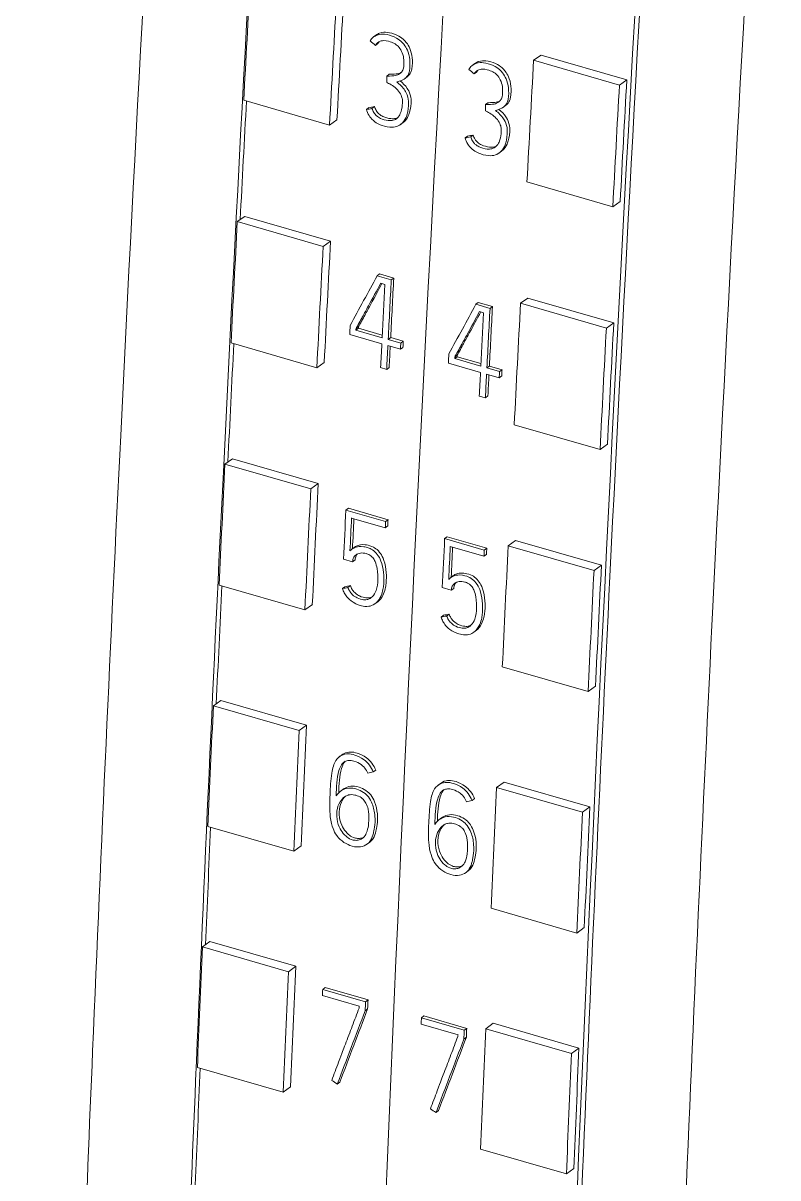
# Model space of a CAD drawing. Header units: inches. Extents: x 9220 to 92460, y -39241 to 4813.
# Drawn here: x 74669.62 to 74680.91, y -33769.09 to -33751.82 of the extents above; entities that cross this region are included whole.
import ezdxf

# ---------------------------------------------------------------- set-up
doc = ezdxf.new("R2010")
doc.units = ezdxf.units.IN
doc.header["$MEASUREMENT"] = 0

# ---------------------------------------------------------------- blocks, each defined once
blk = doc.blocks.new('A$C027ebf9d')
at = {"color": 0, "linetype": 'Continuous', "lineweight": 0}
for p, q in [((19.07972, -15.53758), (19.08168, -15.53609)), ((19.08122, -15.54428), (19.08318, -15.54279)), ((19.20691, -15.55608), (19.21279, -15.55202)), ((19.28098, -15.5717), (19.21279, -15.55202)), ((19.15816, -15.56021), (19.16012, -15.55872)), ((19.2751, -15.57577), (19.20691, -15.55608)), ((19.09017, -15.56866), (19.09213, -15.56717)), ((19.10451, -15.57068), (19.10647, -15.5692)), ((19.15965, -15.56691), (19.16161, -15.56542)), ((19.2751, -15.57577), (19.28098, -15.5717)), ((18.97662, -15.58784), (19.04481, -15.60753)), ((19.1686, -15.59128), (19.17056, -15.5898)), ((19.18294, -15.59331), (19.1849, -15.59183)), ((19.07403, -15.59521), (19.07599, -15.59372)), ((19.07849, -15.59439), (19.08046, -15.5929)), ((19.05068, -15.60343), (19.04481, -15.60753)), ((19.1014, -15.60697), (19.10336, -15.60548)), ((19.15246, -15.61784), (19.15443, -15.61635)), ((19.15693, -15.61702), (19.15889, -15.61553)), ((19.17983, -15.6296), (19.18179, -15.62811)), ((19.26984, -15.67249), (19.20165, -15.6528)), ((19.27571, -15.66839), (19.26984, -15.67249)), ((18.9715, -15.68429), (18.97738, -15.68016)), ((18.9715, -15.68429), (19.03969, -15.70397)), ((18.97738, -15.68016), (19.04557, -15.69985)), ((19.03969, -15.70397), (19.04557, -15.69985)), ((19.08258, -15.72737), (19.08454, -15.72588)), ((19.08258, -15.72737), (19.09383, -15.73062)), ((19.0958, -15.72913), (19.08454, -15.72588)), ((19.09383, -15.73062), (19.0958, -15.72913)), ((19.08875, -15.73416), (19.08544, -15.73321)), ((19.16101, -15.75), (19.16297, -15.74851)), ((19.17423, -15.75176), (19.16297, -15.74851)), ((19.19653, -15.74925), (19.20241, -15.74512)), ((19.2706, -15.76481), (19.20241, -15.74512)), ((19.16101, -15.75), (19.17227, -15.75325)), ((19.16719, -15.75679), (19.16388, -15.75584)), ((19.17227, -15.75325), (19.17423, -15.75176)), ((19.26472, -15.76893), (19.19653, -15.74925)), ((19.26472, -15.76893), (19.2706, -15.76481)), ((19.08631, -15.7815), (19.06077, -15.77413)), ((19.06575, -15.77057), (19.06772, -15.76908)), ((19.06575, -15.77057), (19.08656, -15.77657)), ((19.06582, -15.76928), (19.06778, -15.76779)), ((19.08666, -15.77455), (19.06772, -15.76908)), ((18.96653, -15.78074), (19.03472, -15.80043)), ((19.10116, -15.78579), (19.09113, -15.78289)), ((19.09138, -15.77796), (19.09335, -15.77648)), ((19.09138, -15.77796), (19.10141, -15.78086)), ((19.10337, -15.77937), (19.09335, -15.77648)), ((19.10116, -15.78579), (19.10312, -15.7843)), ((19.10141, -15.78086), (19.10337, -15.77937)), ((19.14419, -15.79319), (19.14615, -15.79171)), ((19.14419, -15.79319), (19.16499, -15.7992)), ((19.14425, -15.79191), (19.14622, -15.79042)), ((19.1651, -15.79718), (19.14615, -15.79171)), ((19.0406, -15.79628), (19.03472, -15.80043)), ((19.09017, -15.80172), (19.08534, -15.80033)), ((19.09017, -15.80172), (19.09213, -15.80024)), ((19.16474, -15.80413), (19.13921, -15.79676)), ((19.16982, -15.80059), (19.17178, -15.7991)), ((19.16982, -15.80059), (19.17984, -15.80349)), ((19.18181, -15.802), (19.17178, -15.7991)), ((19.17984, -15.80349), (19.18181, -15.802)), ((19.17959, -15.80842), (19.16956, -15.80552)), ((19.17959, -15.80842), (19.18155, -15.80693)), ((19.1686, -15.82435), (19.16378, -15.82296)), ((19.1686, -15.82435), (19.17056, -15.82286)), ((19.25975, -15.86539), (19.19156, -15.84571)), ((19.26563, -15.86124), (19.25975, -15.86539)), ((18.9617, -15.87695), (18.96759, -15.87276)), ((18.9617, -15.87695), (19.0299, -15.89663)), ((18.96759, -15.87276), (19.03578, -15.89245)), ((19.0299, -15.89663), (19.03578, -15.89245)), ((19.05779, -15.91358), (19.05976, -15.91209)), ((19.08929, -15.92267), (19.05779, -15.91358)), ((19.05976, -15.91209), (19.09125, -15.92118)), ((19.06228, -15.91987), (19.08905, -15.92759)), ((19.08929, -15.92267), (19.09125, -15.92118)), ((19.08905, -15.92759), (19.09101, -15.9261)), ((19.13623, -15.93621), (19.13819, -15.93472)), ((19.16772, -15.9453), (19.13623, -15.93621)), ((19.13819, -15.93472), (19.16968, -15.94381)), ((19.18674, -15.94191), (19.19262, -15.93772)), ((19.26081, -15.95741), (19.19262, -15.93772)), ((19.06246, -15.9447), (19.06442, -15.94321)), ((19.14071, -15.9425), (19.16748, -15.95022)), ((19.16748, -15.95022), (19.16944, -15.94873)), ((19.16772, -15.9453), (19.16968, -15.94381)), ((19.25493, -15.96159), (19.18674, -15.94191)), ((19.05589, -15.95255), (19.06307, -15.95463)), ((19.06307, -15.95463), (19.06504, -15.95314)), ((19.25493, -15.96159), (19.26081, -15.95741)), ((19.14089, -15.96733), (19.14285, -15.96584)), ((18.95702, -15.97314), (19.02521, -15.99283)), ((19.05495, -15.97592), (19.05691, -15.97443)), ((19.0594, -15.97511), (19.06136, -15.97362)), ((19.13432, -15.97518), (19.14151, -15.97725)), ((19.14151, -15.97725), (19.14347, -15.97577)), ((19.08107, -15.9879), (19.08303, -15.98641)), ((19.0311, -15.98862), (19.02521, -15.99283)), ((19.13783, -15.99774), (19.13979, -15.99625)), ((19.13338, -15.99855), (19.13534, -15.99706)), ((19.1595, -16.01053), (19.16147, -16.00904)), ((19.25024, -16.05779), (19.18205, -16.0381)), ((19.25613, -16.05358), (19.25024, -16.05779)), ((18.95249, -16.0691), (18.95837, -16.06486)), ((18.95249, -16.0691), (19.02068, -16.08879)), ((18.95837, -16.06486), (19.02656, -16.08455)), ((19.02068, -16.08879), (19.02656, -16.08455)), ((19.05257, -16.10962), (19.05453, -16.10813)), ((19.07955, -16.12166), (19.08151, -16.12017)), ((19.131, -16.13225), (19.13296, -16.13076)), ((19.17752, -16.13406), (19.1834, -16.12982)), ((19.24571, -16.15375), (19.17752, -16.13406)), ((19.25159, -16.14951), (19.1834, -16.12982)), ((19.05329, -16.1371), (19.05525, -16.13562)), ((19.15798, -16.14429), (19.15995, -16.1428)), ((19.24571, -16.15375), (19.25159, -16.14951)), ((19.13172, -16.15973), (19.13369, -16.15824)), ((18.9481, -16.16504), (19.01629, -16.18473)), ((19.07483, -16.17891), (19.07679, -16.17742)), ((19.02217, -16.18046), (19.01629, -16.18473)), ((19.15326, -16.20154), (19.15522, -16.20005)), ((19.24132, -16.24969), (19.17313, -16.23)), ((19.2472, -16.24542), (19.24132, -16.24969)), ((18.94385, -16.26076), (18.94974, -16.25646)), ((18.94385, -16.26076), (19.01204, -16.28044)), ((18.94974, -16.25646), (19.01793, -16.27614)), ((19.01204, -16.28044), (19.01793, -16.27614)), ((19.03933, -16.29446), (19.04129, -16.29297)), ((19.03933, -16.29446), (19.07337, -16.30429)), ((19.07534, -16.3028), (19.04129, -16.29297)), ((19.06843, -16.30792), (19.03911, -16.29945)), ((19.07337, -16.30429), (19.07534, -16.3028)), ((19.07306, -16.31144), (19.07503, -16.30995)), ((19.11776, -16.31709), (19.11972, -16.3156)), ((19.11776, -16.31709), (19.15181, -16.32691)), ((19.15377, -16.32543), (19.11972, -16.3156)), ((19.14686, -16.33055), (19.11754, -16.32208)), ((19.15181, -16.32691), (19.15377, -16.32543)), ((19.16888, -16.32572), (19.17477, -16.32142)), ((19.23707, -16.3454), (19.16888, -16.32572)), ((19.24296, -16.3411), (19.17477, -16.32142)), ((19.1515, -16.33407), (19.15346, -16.33258)), ((19.23707, -16.3454), (19.24296, -16.3411)), ((18.93975, -16.35644), (19.00794, -16.37612)), ((19.01383, -16.37179), (19.00794, -16.37612)), ((19.05094, -16.3697), (19.0529, -16.36821)), ((19.12937, -16.39233), (19.13134, -16.39084)), ((19.23297, -16.44108), (19.16478, -16.4214)), ((19.23886, -16.43676), (19.23297, -16.44108))]:
    blk.add_line(p, q, dxfattribs=at)
for centre, major_axis, ratio, start_param, end_param in [((38.72103, -1.9713), (-10.9193, -37.82555), 0.433013, -1.102762, -0.989056), ((38.72103, -1.9713), (-10.9193, -37.82555), 0.433013, -1.102762, -0.989056), ((38.87105, -2.01461), (-10.9193, -37.82555), 0.433013, -1.100465, -0.991379), ((38.64261, -1.94866), (-10.9193, -37.82555), 0.433013, -1.082811, -1.080096), ((41.21349, -2.69106), (-68.21995, 53.56006), 0.275788, 1.461318, 1.461382), ((41.29192, -2.71369), (-68.21995, 53.56006), 0.275788, 1.461318, 1.461382), ((38.75722, -1.98197), (-8.67458, -38.4625), 0.458913, -1.108631, -1.108493), ((38.86764, -2.01362), (-10.9193, -37.82555), 0.433013, -1.082811, -1.080096), ((38.83566, -2.0046), (-8.67458, -38.4625), 0.458913, -1.108631, -1.108493), ((35.99414, -1.1841), (-78.37128, -17.14586), 0.134473, 1.323896, 1.323955), ((36.07257, -1.20673), (-78.37128, -17.14586), 0.134473, 1.323896, 1.323955), ((38.64261, -1.94866), (-10.9193, -37.82555), 0.433013, -1.077386, -1.074672), ((38.69432, -1.96381), (-10.92079, -37.82921), 0.43303, -1.076974, -1.075642), ((38.77275, -1.98644), (-10.92079, -37.82921), 0.43303, -1.076974, -1.075642), ((38.86764, -2.01362), (-10.9193, -37.82555), 0.433013, -1.077386, -1.074672), ((38.66869, -1.95641), (-10.92079, -37.82922), 0.43303, -1.075678, -1.075642), ((38.69432, -1.96381), (-10.92079, -37.82921), 0.43303, -1.075503, -1.074973), ((38.70434, -1.9667), (-10.92079, -37.82922), 0.43303, -1.075642, -1.075503), ((38.74713, -1.97904), (-10.92079, -37.82922), 0.43303, -1.075678, -1.075642), ((38.78278, -1.98933), (-10.92079, -37.82922), 0.43303, -1.075642, -1.075503), ((38.77275, -1.98644), (-10.92079, -37.82921), 0.43303, -1.075503, -1.074973), ((38.64261, -1.94866), (-10.9193, -37.82555), 0.433013, -1.071963, -1.069251), ((38.66793, -1.95619), (-10.92079, -37.82921), 0.43303, -1.071608, -1.070509), ((38.67267, -1.95735), (-10.9197, -37.82543), 0.43303, -1.071409, -1.070735), ((38.69943, -1.96508), (-10.9197, -37.82543), 0.43303, -1.071605, -1.071466), ((38.74637, -1.97882), (-10.92079, -37.82921), 0.43303, -1.071608, -1.070509), ((38.7511, -1.97998), (-10.9197, -37.82543), 0.43303, -1.071409, -1.070735), ((38.77787, -1.98771), (-10.9197, -37.82543), 0.43303, -1.071605, -1.071466), ((38.86764, -2.01362), (-10.9193, -37.82555), 0.433013, -1.071963, -1.069251), ((36.79432, -1.4151), (-78.37128, -17.14586), 0.134473, 1.313182, 1.313241), ((36.87275, -1.43773), (-78.37128, -17.14586), 0.134473, 1.313182, 1.313241), ((38.64261, -1.94866), (-10.9193, -37.82555), 0.433013, -1.066542, -1.063832), ((37.31148, -1.5646), (-69.36524, -20.1272), 0.12911, 1.267511, 1.267578), ((37.38991, -1.58723), (-69.36524, -20.1272), 0.12911, 1.267511, 1.267578), ((38.86764, -2.01362), (-10.9193, -37.82555), 0.433013, -1.066542, -1.063832), ((38.64261, -1.94866), (-10.9193, -37.82555), 0.433013, -1.061124, -1.058415), ((38.70118, -1.96579), (-10.92079, -37.82921), 0.43303, -1.060842, -1.06064), ((38.53089, -1.91663), (20.93633, 34.83012), 0.272919, -4.129705, -4.127896), ((38.77961, -1.98842), (-10.92079, -37.82921), 0.43303, -1.060842, -1.06064), ((38.60932, -1.93926), (20.93633, 34.83012), 0.272919, -4.129705, -4.127896), ((38.86764, -2.01362), (-10.9193, -37.82555), 0.433013, -1.061124, -1.058415)]:
    blk.add_ellipse(centre, major_axis=major_axis, ratio=ratio, start_param=start_param, end_param=end_param, dxfattribs=at)
at = {"color": 0, "linetype": 'Continuous', "lineweight": 0, "extrusion": (0, 0, -1)}
for centre, major_axis, ratio, start_param, end_param in [((38.57442, -1.92898), (10.92257, 37.8369), 0.433013, -2.061497, -2.058781), ((38.64261, -1.94866), (10.92257, 37.8369), 0.433013, -2.061497, -2.058781), ((38.79945, -1.99394), (10.92257, 37.8369), 0.433013, -2.061497, -2.058781), ((38.86764, -2.01362), (10.92257, 37.8369), 0.433013, -2.061497, -2.058781), ((38.57101, -1.92799), (10.9193, 37.82555), 0.433013, -2.064306, -2.061657), ((35.9937, -1.18418), (-78.37912, -17.14757), 0.134473, -1.323957, -1.323899), ((36.07213, -1.2068), (-78.37912, -17.14757), 0.134473, -1.323957, -1.323899), ((38.57442, -1.92898), (10.92257, 37.8369), 0.433013, -2.066921, -2.064207), ((38.64261, -1.94866), (10.92257, 37.8369), 0.433013, -2.066921, -2.064207), ((38.19649, -1.82009), (-24.57412, -33.77302), 0.206653, 1.000887, 1.002152), ((38.69433, -1.96361), (10.9197, 37.82543), 0.43303, -2.065953, -2.064621), ((38.6895, -1.96242), (10.92079, 37.82921), 0.43303, -2.065951, -2.064757), ((38.27493, -1.84272), (-24.57412, -33.77302), 0.206653, 1.000887, 1.002152), ((38.76793, -1.98505), (10.92079, 37.82921), 0.43303, -2.065951, -2.064757), ((38.77276, -1.98623), (10.9197, 37.82543), 0.43303, -2.065953, -2.064621), ((38.79945, -1.99394), (10.92257, 37.8369), 0.433013, -2.066921, -2.064207), ((38.66396, -1.95504), (10.92079, 37.82921), 0.43303, -2.066089, -2.065884), ((38.66869, -1.95621), (10.9197, 37.82543), 0.43303, -2.065953, -2.065917), ((38.86764, -2.01362), (10.92257, 37.8369), 0.433013, -2.066921, -2.064207), ((38.57101, -1.92799), (10.9193, 37.82555), 0.433013, -2.06973, -2.067083), ((38.6895, -1.96242), (10.92079, 37.82921), 0.43303, -2.066619, -2.066089), ((38.69433, -1.96361), (10.9197, 37.82543), 0.43303, -2.066622, -2.066149), ((38.70435, -1.9665), (10.9197, 37.82543), 0.43303, -2.066092, -2.065953), ((38.74239, -1.97767), (10.92079, 37.82922), 0.43303, -2.066089, -2.065884), ((38.74713, -1.97884), (10.9197, 37.82543), 0.43303, -2.065953, -2.065917), ((38.78278, -1.98913), (10.9197, 37.82543), 0.43303, -2.066092, -2.065953), ((38.76793, -1.98505), (10.92079, 37.82921), 0.43303, -2.066619, -2.066089), ((38.77276, -1.98623), (10.9197, 37.82543), 0.43303, -2.066622, -2.066149), ((38.57442, -1.92898), (10.92257, 37.8369), 0.433013, -2.072342, -2.06963), ((38.64261, -1.94866), (10.92257, 37.8369), 0.433013, -2.072342, -2.06963), ((38.67266, -1.95756), (10.92079, 37.82921), 0.43303, -2.070861, -2.070123), ((38.69943, -1.96528), (10.92079, 37.82921), 0.43303, -2.070123, -2.069985), ((38.75109, -1.98019), (10.92079, 37.82921), 0.43303, -2.070861, -2.070123), ((38.77786, -1.98791), (10.92079, 37.82921), 0.43303, -2.070123, -2.069985), ((38.79945, -1.99394), (10.92257, 37.8369), 0.433013, -2.072342, -2.06963), ((38.86764, -2.01362), (10.92257, 37.8369), 0.433013, -2.072342, -2.06963), ((38.57101, -1.92799), (10.9193, 37.82555), 0.433013, -2.075151, -2.072507), ((36.79388, -1.41518), (-78.37912, -17.14757), 0.134473, -1.313244, -1.313186), ((36.87231, -1.43781), (-78.37912, -17.14757), 0.134473, -1.313244, -1.313186), ((38.57442, -1.92898), (10.92257, 37.8369), 0.433013, -2.077761, -2.07505), ((38.64261, -1.94866), (10.92257, 37.8369), 0.433013, -2.077761, -2.07505), ((38.79945, -1.99394), (10.92257, 37.8369), 0.433013, -2.077761, -2.07505), ((38.86764, -2.01362), (10.92257, 37.8369), 0.433013, -2.077761, -2.07505), ((38.57101, -1.92799), (10.9193, 37.82555), 0.433013, -2.08057, -2.077928), ((38.57442, -1.92898), (10.92257, 37.8369), 0.433013, -2.083178, -2.080468), ((38.64261, -1.94866), (10.92257, 37.8369), 0.433013, -2.083178, -2.080468), ((38.66713, -1.95596), (10.92079, 37.82922), 0.43303, -2.080892, -2.08075), ((38.69644, -1.96443), (10.92079, 37.8292), 0.43303, -2.08093, -2.080892), ((38.70118, -1.96559), (10.9197, 37.82543), 0.43303, -2.080957, -2.080754), ((38.53096, -1.91644), (-20.93424, -34.82664), 0.272919, 0.986299, 0.988108), ((38.74556, -1.97859), (10.92079, 37.82922), 0.43303, -2.080892, -2.08075), ((38.77962, -1.98821), (10.9197, 37.82543), 0.43303, -2.080957, -2.080754), ((38.79945, -1.99394), (10.92257, 37.8369), 0.433013, -2.083178, -2.080468), ((38.60939, -1.93907), (-20.93424, -34.82664), 0.272919, 0.986299, 0.988108), ((38.77487, -1.98706), (10.92079, 37.8292), 0.43303, -2.08093, -2.080892), ((38.86764, -2.01362), (10.92257, 37.8369), 0.433013, -2.083178, -2.080468), ((38.57101, -1.92799), (10.9193, 37.82555), 0.433013, -2.085986, -2.083346), ((40.12158, -2.37584), (-102.24855, 63.34814), 0.191897, -1.483044, -1.482999), ((40.20001, -2.39847), (-102.24855, 63.34814), 0.191897, -1.483044, -1.482999)]:
    blk.add_ellipse(centre, major_axis=major_axis, ratio=ratio, start_param=start_param, end_param=end_param, dxfattribs=at)
at = {"color": 0, "linetype": 'Continuous', "lineweight": 0}
for points, knots in [([(18.88349, -18.69098), (18.88403, -18.5766), (18.88613, -18.30322), (18.89241, -17.86682), (18.90437, -17.32845), (18.92001, -16.82754), (18.93962, -16.32606), (18.9632, -15.80899), (18.99085, -15.30191), (19.01228, -14.95706), (19.01937, -14.84713)], [0.1285183, 0.1285183, 0.1285183, 0.1285183, 0.1989102, 0.2963502, 0.3949059, 0.525445, 0.5979674, 0.6950356, 0.8333844, 0.8979673, 0.8979673, 0.8979673, 0.8979673]), ([(18.93049, -14.93413), (18.9259, -15.00708), (18.90702, -15.31492), (18.88137, -15.78537), (18.85779, -16.30244), (18.83818, -16.80392), (18.82254, -17.30483), (18.81058, -17.8432), (18.80424, -18.2837), (18.80193, -18.58851), (18.80138, -18.73415), (18.80129, -18.76143)], [0.1237088, 0.1237088, 0.1237088, 0.1237088, 0.1666156, 0.3049644, 0.4020326, 0.474555, 0.6050941, 0.7036498, 0.8010898, 0.8739842, 0.8907937, 0.8907937, 0.8907937, 0.8907937]), ([(19.32623, -14.93571), (19.31914, -15.04564), (19.29771, -15.39049), (19.27006, -15.89757), (19.24648, -16.41465), (19.22687, -16.91612), (19.21123, -17.41703), (19.19927, -17.95541), (19.19299, -18.3918), (19.19089, -18.66518), (19.19035, -18.77956)], [0.1020327, 0.1020327, 0.1020327, 0.1020327, 0.1666156, 0.3049644, 0.4020326, 0.474555, 0.6050941, 0.7036498, 0.8010898, 0.8714817, 0.8714817, 0.8714817, 0.8714817]), ([(19.40101, -15.06996), (19.39642, -15.14291), (19.37754, -15.45075), (19.35189, -15.92119), (19.3283, -16.43827), (19.3087, -16.93975), (19.29306, -17.44065), (19.2811, -17.97903), (19.27476, -18.41952), (19.27245, -18.72434), (19.27189, -18.86998), (19.27181, -18.89726)], [0.1237088, 0.1237088, 0.1237088, 0.1237088, 0.1666156, 0.3049644, 0.4020326, 0.474555, 0.6050941, 0.7036498, 0.8010898, 0.8739842, 0.8907937, 0.8907937, 0.8907937, 0.8907937]), ([(19.09818, -15.57328), (19.09946, -15.57299), (19.10097, -15.57253), (19.10365, -15.57144), (19.10461, -15.57068), (19.10664, -15.56874), (19.10735, -15.56734), (19.10789, -15.56587), (19.10864, -15.56378), (19.10872, -15.55678), (19.10841, -15.55405), (19.10709, -15.54893), (19.10613, -15.54702), (19.10453, -15.5443), (19.10326, -15.54252), (19.10025, -15.53989), (19.09863, -15.53866), (19.09389, -15.53648), (19.09106, -15.53566), (19.0871, -15.53524), (19.08491, -15.5352), (19.08141, -15.53646), (19.08032, -15.53706), (19.07842, -15.53865), (19.07761, -15.53962), (19.07699, -15.54075)], [-0.9938302, -0.9938302, -0.9938302, -0.9938302, -0.8841652, -0.8841652, -0.7176499, -0.7176499, -0.4309945, -0.4309945, -0.3368134, -0.3368134, -0.2718424, -0.2718424, -0.2015725, -0.2015725, -0.1272457, -0.1272457, -0.0867778, -0.0867778, -0.0470254, -0.0470254, -0.0237049, -0.0237049, -0.0118951, -0.0118951, 0, 0, 0, 0]), ([(19.08168, -15.53609), (19.08253, -15.53544), (19.08348, -15.53493), (19.08682, -15.53371), (19.08902, -15.53376), (19.09298, -15.53415), (19.09582, -15.53499), (19.10055, -15.53715), (19.10218, -15.53838), (19.10523, -15.54103), (19.1065, -15.54284), (19.10808, -15.54549), (19.10903, -15.5474), (19.11041, -15.55271), (19.11067, -15.55548), (19.11061, -15.56225), (19.10985, -15.56438), (19.10933, -15.56583), (19.10862, -15.56723), (19.10709, -15.5687), (19.1068, -15.56895), (19.10647, -15.5692)], [0.0133129, 0.0133129, 0.0133129, 0.0133129, 0.0235299, 0.0235299, 0.04696, 0.04696, 0.0881739, 0.0881739, 0.1304868, 0.1304868, 0.209254, 0.209254, 0.2866446, 0.2866446, 0.3637853, 0.3637853, 0.4872737, 0.4872737, 0.9002217, 0.9002217, 0.9823116, 0.9823116, 0.9823116, 0.9823116]), ([(19.08122, -15.54428), (19.08207, -15.54291), (19.08295, -15.54208), (19.0853, -15.54073), (19.08658, -15.54054), (19.09041, -15.54037), (19.09307, -15.54136), (19.09532, -15.54222), (19.09663, -15.54289), (19.09871, -15.54443), (19.09974, -15.54537), (19.10165, -15.54811), (19.10248, -15.54973), (19.10361, -15.55345), (19.10384, -15.55531), (19.10391, -15.55835), (19.10389, -15.56065), (19.1032, -15.5636), (19.10274, -15.56453), (19.10165, -15.56589), (19.1009, -15.56669), (19.0988, -15.56775), (19.09763, -15.56821), (19.09398, -15.56862), (19.09074, -15.56865), (19.09017, -15.56866)], [-0.208299, -0.208299, -0.208299, -0.208299, -0.2007342, -0.2007342, -0.1911071, -0.1911071, -0.1636576, -0.1636576, -0.1256471, -0.1256471, -0.097052, -0.097052, -0.0715963, -0.0715963, -0.0465223, -0.0465223, -0.029806, -0.029806, -0.0183418, -0.0183418, -0.0103098, -0.0103098, -0.0051306, -0.0051306, 0, 0, 0, 0]), ([(19.17661, -15.59591), (19.17789, -15.59562), (19.1794, -15.59516), (19.18208, -15.59407), (19.18305, -15.5933), (19.18507, -15.59137), (19.18578, -15.58997), (19.18633, -15.5885), (19.18707, -15.58641), (19.18715, -15.57941), (19.18684, -15.57668), (19.18552, -15.57156), (19.18457, -15.56965), (19.18296, -15.56693), (19.18169, -15.56515), (19.17869, -15.56252), (19.17706, -15.56129), (19.17232, -15.55911), (19.16949, -15.55828), (19.16553, -15.55787), (19.16334, -15.55782), (19.15985, -15.55909), (19.15876, -15.55969), (19.15685, -15.56128), (19.15604, -15.56225), (19.15543, -15.56338)], [-0.9938302, -0.9938302, -0.9938302, -0.9938302, -0.8841652, -0.8841652, -0.7176499, -0.7176499, -0.4309945, -0.4309945, -0.3368134, -0.3368134, -0.2718424, -0.2718424, -0.2015725, -0.2015725, -0.1272457, -0.1272457, -0.0867778, -0.0867778, -0.0470254, -0.0470254, -0.0237049, -0.0237049, -0.0118951, -0.0118951, 0, 0, 0, 0]), ([(19.15965, -15.56691), (19.1605, -15.56554), (19.16139, -15.5647), (19.16374, -15.56336), (19.16501, -15.56317), (19.16884, -15.56299), (19.1715, -15.56399), (19.17375, -15.56485), (19.17506, -15.56552), (19.17714, -15.56706), (19.17817, -15.568), (19.18009, -15.57074), (19.18091, -15.57236), (19.18204, -15.57608), (19.18227, -15.57794), (19.18234, -15.58098), (19.18232, -15.58328), (19.18163, -15.58623), (19.18118, -15.58716), (19.18008, -15.58852), (19.17934, -15.58932), (19.17723, -15.59038), (19.17606, -15.59084), (19.17241, -15.59125), (19.16917, -15.59128), (19.1686, -15.59128)], [-0.208299, -0.208299, -0.208299, -0.208299, -0.2007342, -0.2007342, -0.1911071, -0.1911071, -0.1636576, -0.1636576, -0.1256471, -0.1256471, -0.097052, -0.097052, -0.0715963, -0.0715963, -0.0465223, -0.0465223, -0.029806, -0.029806, -0.0183418, -0.0183418, -0.0103098, -0.0103098, -0.0051306, -0.0051306, 0, 0, 0, 0]), ([(19.16012, -15.55872), (19.16097, -15.55807), (19.16192, -15.55756), (19.16525, -15.55634), (19.16745, -15.55638), (19.17142, -15.55678), (19.17426, -15.55761), (19.17899, -15.55978), (19.18062, -15.561), (19.18366, -15.56366), (19.18493, -15.56547), (19.18651, -15.56812), (19.18747, -15.57003), (19.18885, -15.57534), (19.18911, -15.5781), (19.18904, -15.58488), (19.18829, -15.58701), (19.18776, -15.58845), (19.18705, -15.58986), (19.18552, -15.59133), (19.18524, -15.59158), (19.1849, -15.59183)], [0.0133129, 0.0133129, 0.0133129, 0.0133129, 0.0235299, 0.0235299, 0.04696, 0.04696, 0.0881739, 0.0881739, 0.1304868, 0.1304868, 0.209254, 0.209254, 0.2866446, 0.2866446, 0.3637853, 0.3637853, 0.4872737, 0.4872737, 0.9002217, 0.9002217, 0.9823116, 0.9823116, 0.9823116, 0.9823116]), ([(19.07403, -15.59521), (19.07446, -15.59654), (19.07524, -15.59848), (19.0769, -15.60122), (19.078, -15.60265), (19.08093, -15.60517), (19.08254, -15.60635), (19.08673, -15.60805), (19.08971, -15.60904), (19.09465, -15.60938), (19.09649, -15.60922), (19.09959, -15.6082), (19.10124, -15.60735), (19.10427, -15.60416), (19.1052, -15.60234), (19.10663, -15.59858), (19.10733, -15.59565), (19.10767, -15.58967), (19.1076, -15.5876), (19.10629, -15.5827), (19.1052, -15.5809), (19.1029, -15.57742), (19.10052, -15.57528), (19.09818, -15.57328)], [-0.1948322, -0.1948322, -0.1948322, -0.1948322, -0.1554709, -0.1554709, -0.1240738, -0.1240738, -0.0974323, -0.0974323, -0.0796312, -0.0796312, -0.0687614, -0.0687614, -0.0595311, -0.0595311, -0.050446, -0.050446, -0.0387248, -0.0387248, -0.0317486, -0.0317486, -0.0239054, -0.0239054, 0, 0, 0, 0]), ([(19.09018, -15.57368), (19.09194, -15.5745), (19.09512, -15.57607), (19.09923, -15.57995), (19.10025, -15.58124), (19.1019, -15.5842), (19.1023, -15.58544), (19.1026, -15.58686), (19.10297, -15.58874), (19.10238, -15.59379), (19.10191, -15.59632), (19.10048, -15.5997), (19.09972, -15.60104), (19.09784, -15.60273), (19.09682, -15.6034), (19.09418, -15.60408), (19.09283, -15.60412), (19.08938, -15.60376), (19.08704, -15.60307), (19.08426, -15.60178), (19.08301, -15.60109), (19.08134, -15.59953), (19.08061, -15.59874), (19.07929, -15.59652), (19.07884, -15.59546), (19.07849, -15.59439)], [-2.044693, -2.044693, -2.044693, -2.044693, -1.221851, -1.221851, -0.821992, -0.821992, -0.432186, -0.432186, -0.274077, -0.274077, -0.189393, -0.189393, -0.140287, -0.140287, -0.109775, -0.109775, -0.083079, -0.083079, -0.041653, -0.041653, -0.019631, -0.019631, -0.008763, -0.008763, 0, 0, 0, 0]), ([(19.09213, -15.56717), (19.09248, -15.56716), (19.09577, -15.56713), (19.09943, -15.56676), (19.10059, -15.56634), (19.10157, -15.56586), (19.10163, -15.56582), (19.10169, -15.56579)], [0, 0, 0, 0, 0.0031941, 0.0031941, 0.00639849, 0.00639849, 0.006625126, 0.006625126, 0.006625126, 0.006625126]), ([(19.10095, -15.5725), (19.10299, -15.57426), (19.10498, -15.57616), (19.10712, -15.57934), (19.10819, -15.58111), (19.10958, -15.58612), (19.10961, -15.58822), (19.10932, -15.59415), (19.10856, -15.59711), (19.1073, -15.60051), (19.10639, -15.60247), (19.10433, -15.60468), (19.10385, -15.60511), (19.10336, -15.60548)], [0.00277298, 0.00277298, 0.00277298, 0.00277298, 0.02350481, 0.02350481, 0.03196588, 0.03196588, 0.04020075, 0.04020075, 0.05767018, 0.05767018, 0.07057695, 0.07057695, 0.07443722, 0.07443722, 0.07443722, 0.07443722]), ([(19.17056, -15.5898), (19.17092, -15.58979), (19.1742, -15.58976), (19.17786, -15.58939), (19.17902, -15.58897), (19.18, -15.58849), (19.18006, -15.58845), (19.18013, -15.58842)], [0, 0, 0, 0, 0.0031941, 0.0031941, 0.00639849, 0.00639849, 0.006625126, 0.006625126, 0.006625126, 0.006625126]), ([(19.08046, -15.5929), (19.0808, -15.59396), (19.08125, -15.59502), (19.08256, -15.59723), (19.08329, -15.59803), (19.08493, -15.59957), (19.08616, -15.60026), (19.08897, -15.60157), (19.09133, -15.60226), (19.09477, -15.60263), (19.09612, -15.60259), (19.09799, -15.60211), (19.09853, -15.6019), (19.09901, -15.60164)], [0, 0, 0, 0, 0.008697, 0.008697, 0.019598, 0.019598, 0.0414527, 0.0414527, 0.08153, 0.08153, 0.1074581, 0.1074581, 0.1205828, 0.1205828, 0.1205828, 0.1205828]), ([(19.15246, -15.61784), (19.15289, -15.61917), (19.15367, -15.62111), (19.15533, -15.62385), (19.15644, -15.62528), (19.15936, -15.6278), (19.16097, -15.62898), (19.16516, -15.63068), (19.16814, -15.63167), (19.17309, -15.63201), (19.17492, -15.63185), (19.17802, -15.63083), (19.17967, -15.62998), (19.18271, -15.62679), (19.18363, -15.62497), (19.18506, -15.62121), (19.18576, -15.61828), (19.1861, -15.6123), (19.18603, -15.61023), (19.18472, -15.60533), (19.18363, -15.60353), (19.18133, -15.60005), (19.17895, -15.59791), (19.17661, -15.59591)], [-0.1948322, -0.1948322, -0.1948322, -0.1948322, -0.1554709, -0.1554709, -0.1240738, -0.1240738, -0.0974323, -0.0974323, -0.0796312, -0.0796312, -0.0687614, -0.0687614, -0.0595311, -0.0595311, -0.050446, -0.050446, -0.0387248, -0.0387248, -0.0317486, -0.0317486, -0.0239054, -0.0239054, 0, 0, 0, 0]), ([(19.16862, -15.59631), (19.17038, -15.59713), (19.17355, -15.59869), (19.17767, -15.60258), (19.17868, -15.60386), (19.18034, -15.60683), (19.18074, -15.60807), (19.18103, -15.60949), (19.1814, -15.61137), (19.18081, -15.61642), (19.18034, -15.61895), (19.17892, -15.62233), (19.17816, -15.62367), (19.17627, -15.62536), (19.17526, -15.62602), (19.17261, -15.62671), (19.17126, -15.62675), (19.16781, -15.62638), (19.16547, -15.6257), (19.16269, -15.62441), (19.16145, -15.62372), (19.15978, -15.62216), (19.15904, -15.62137), (19.15773, -15.61915), (19.15727, -15.61809), (19.15693, -15.61702)], [-2.044693, -2.044693, -2.044693, -2.044693, -1.221851, -1.221851, -0.821992, -0.821992, -0.432186, -0.432186, -0.274077, -0.274077, -0.189393, -0.189393, -0.140287, -0.140287, -0.109775, -0.109775, -0.083079, -0.083079, -0.041653, -0.041653, -0.019631, -0.019631, -0.008763, -0.008763, 0, 0, 0, 0]), ([(19.17939, -15.59512), (19.18142, -15.59689), (19.18342, -15.59879), (19.18556, -15.60197), (19.18663, -15.60374), (19.18802, -15.60875), (19.18805, -15.61085), (19.18775, -15.61678), (19.187, -15.61974), (19.18574, -15.62314), (19.18483, -15.6251), (19.18277, -15.62731), (19.18228, -15.62774), (19.18179, -15.62811)], [0.00277298, 0.00277298, 0.00277298, 0.00277298, 0.02350481, 0.02350481, 0.03196588, 0.03196588, 0.04020075, 0.04020075, 0.05767018, 0.05767018, 0.07057695, 0.07057695, 0.07443722, 0.07443722, 0.07443722, 0.07443722]), ([(19.15889, -15.61553), (19.15923, -15.61659), (19.15968, -15.61765), (19.16099, -15.61986), (19.16172, -15.62066), (19.16337, -15.6222), (19.16459, -15.62289), (19.16741, -15.6242), (19.16976, -15.62489), (19.1732, -15.62526), (19.17455, -15.62522), (19.17642, -15.62474), (19.17697, -15.62452), (19.17745, -15.62427)], [0, 0, 0, 0, 0.008697, 0.008697, 0.019598, 0.019598, 0.0414527, 0.0414527, 0.08153, 0.08153, 0.1074581, 0.1074581, 0.1205828, 0.1205828, 0.1205828, 0.1205828]), ([(19.08544, -15.73321), (19.08223, -15.73927), (19.07896, -15.74528), (19.07403, -15.75429), (19.07239, -15.75729), (19.06978, -15.7621), (19.06683, -15.76753), (19.06582, -15.76928)], [-0.1129036, -0.1129036, -0.1129036, -0.1129036, -0.050178, -0.050178, -0.0188148, -0.0188148, 0, 0, 0, 0]), ([(19.06778, -15.76779), (19.06879, -15.76604), (19.07174, -15.76061), (19.07436, -15.7558), (19.076, -15.7528), (19.0806, -15.74438), (19.08355, -15.73896), (19.08645, -15.7335)], [0, 0, 0, 0, 0.0188148, 0.0188148, 0.050178, 0.050178, 0.1067472, 0.1067472, 0.1067472, 0.1067472]), ([(19.16388, -15.75584), (19.16067, -15.7619), (19.15739, -15.76791), (19.15247, -15.77691), (19.15083, -15.77992), (19.14821, -15.78473), (19.14526, -15.79015), (19.14425, -15.79191)], [-0.1129036, -0.1129036, -0.1129036, -0.1129036, -0.050178, -0.050178, -0.0188148, -0.0188148, 0, 0, 0, 0]), ([(19.14622, -15.79042), (19.14722, -15.78867), (19.15017, -15.78324), (19.15279, -15.77843), (19.15443, -15.77543), (19.15903, -15.76701), (19.16199, -15.76159), (19.16489, -15.75613)], [0, 0, 0, 0, 0.0188148, 0.0188148, 0.050178, 0.050178, 0.1067472, 0.1067472, 0.1067472, 0.1067472]), ([(19.06442, -15.94321), (19.06462, -15.94306), (19.06482, -15.94292), (19.06541, -15.94253), (19.06623, -15.94203), (19.06813, -15.94137), (19.07009, -15.94076), (19.07426, -15.94122), (19.07637, -15.94158), (19.08001, -15.94312), (19.08132, -15.94395), (19.08409, -15.94639), (19.08517, -15.94792), (19.0867, -15.95049), (19.08778, -15.9526), (19.09039, -15.96247), (19.08992, -15.96945), (19.08946, -15.97427), (19.08891, -15.97784), (19.08594, -15.98361), (19.08454, -15.98527), (19.08303, -15.98641)], [0.00683542, 0.00683542, 0.00683542, 0.00683542, 0.00980623, 0.00980623, 0.01617546, 0.01617546, 0.0197663, 0.0197663, 0.02122144, 0.02122144, 0.02229143, 0.02229143, 0.02369121, 0.02369121, 0.02513269, 0.02513269, 0.02814837, 0.02814837, 0.03101575, 0.03101575, 0.03289139, 0.03289139, 0.03289139, 0.03289139]), ([(19.05495, -15.97592), (19.05536, -15.9771), (19.05584, -15.97828), (19.05696, -15.98039), (19.05762, -15.98144), (19.05972, -15.98395), (19.06111, -15.98539), (19.06628, -15.98857), (19.06917, -15.98932), (19.07186, -15.99003), (19.07382, -15.99032), (19.07725, -15.98983), (19.07905, -15.98937), (19.08202, -15.98721), (19.08358, -15.98578), (19.08688, -15.97959), (19.08746, -15.97599), (19.08794, -15.97125), (19.08838, -15.96467), (19.08615, -15.955), (19.08513, -15.95278), (19.08328, -15.9494), (19.08213, -15.94799), (19.07957, -15.94554), (19.07817, -15.94471), (19.07477, -15.94315), (19.07265, -15.9428), (19.06893, -15.94222), (19.06698, -15.94264), (19.06521, -15.94316), (19.06428, -15.94351), (19.06265, -15.94453), (19.06178, -15.94516), (19.061, -15.94604)], [-0.1134142, -0.1134142, -0.1134142, -0.1134142, -0.1094569, -0.1094569, -0.1059594, -0.1059594, -0.1017249, -0.1017249, -0.0964875, -0.0964875, -0.0888388, -0.0888388, -0.0840287, -0.0840287, -0.0810237, -0.0810237, -0.0771271, -0.0771271, -0.0729554, -0.0729554, -0.0708177, -0.0708177, -0.0679374, -0.0679374, -0.0642481, -0.0642481, -0.0573782, -0.0573782, -0.0305241, -0.0305241, -0.0112738, -0.0112738, 0, 0, 0, 0]), ([(19.06307, -15.95463), (19.06318, -15.95339), (19.06344, -15.95231), (19.0642, -15.95077), (19.06475, -15.94989), (19.0667, -15.94848), (19.06789, -15.94793), (19.0708, -15.94754), (19.07232, -15.94771), (19.07451, -15.94834), (19.07571, -15.94874), (19.07785, -15.95004), (19.07853, -15.95068), (19.07984, -15.95224), (19.08043, -15.95328), (19.08176, -15.95629), (19.08227, -15.95841), (19.08328, -15.96368), (19.08322, -15.96707), (19.08306, -15.97166), (19.08273, -15.97477), (19.08101, -15.97946), (19.08005, -15.98115), (19.07776, -15.9834), (19.0766, -15.98415), (19.07435, -15.98485), (19.07325, -15.98498), (19.07046, -15.98462), (19.06852, -15.98416), (19.06573, -15.98284), (19.06431, -15.98205), (19.06183, -15.97963), (19.06118, -15.97869), (19.06021, -15.97714), (19.05975, -15.97615), (19.0594, -15.97511)], [-0.297803, -0.297803, -0.297803, -0.297803, -0.2686669, -0.2686669, -0.2494734, -0.2494734, -0.2342829, -0.2342829, -0.2195027, -0.2195027, -0.2129311, -0.2129311, -0.207708, -0.207708, -0.2006583, -0.2006583, -0.1876173, -0.1876173, -0.1532716, -0.1532716, -0.1057243, -0.1057243, -0.0745363, -0.0745363, -0.0520934, -0.0520934, -0.0356457, -0.0356457, -0.0213299, -0.0213299, -0.0138803, -0.0138803, -0.0085447, -0.0085447, 0, 0, 0, 0]), ([(19.06677, -15.94854), (19.06633, -15.94903), (19.06605, -15.94951), (19.06541, -15.95081), (19.06515, -15.95189), (19.06504, -15.95314)], [0.25603705, 0.25603705, 0.25603705, 0.25603705, 0.26801912, 0.26801912, 0.29814879, 0.29814879, 0.29814879, 0.29814879]), ([(19.13338, -15.99855), (19.13379, -15.99973), (19.13428, -16.00091), (19.13539, -16.00302), (19.13606, -16.00407), (19.13816, -16.00658), (19.13954, -16.00802), (19.14472, -16.0112), (19.1476, -16.01195), (19.15029, -16.01266), (19.15225, -16.01295), (19.15569, -16.01246), (19.15748, -16.012), (19.16046, -16.00984), (19.16201, -16.00841), (19.16531, -16.00222), (19.16589, -15.99862), (19.16638, -15.99388), (19.16682, -15.9873), (19.16458, -15.97763), (19.16356, -15.97541), (19.16171, -15.97202), (19.16057, -15.97061), (19.15801, -15.96817), (19.15661, -15.96734), (19.1532, -15.96578), (19.15108, -15.96543), (19.14737, -15.96485), (19.14541, -15.96527), (19.14364, -15.96579), (19.14271, -15.96614), (19.14108, -15.96716), (19.14021, -15.96779), (19.13943, -15.96867)], [-0.1134142, -0.1134142, -0.1134142, -0.1134142, -0.1094569, -0.1094569, -0.1059594, -0.1059594, -0.1017249, -0.1017249, -0.0964875, -0.0964875, -0.0888388, -0.0888388, -0.0840287, -0.0840287, -0.0810237, -0.0810237, -0.0771271, -0.0771271, -0.0729554, -0.0729554, -0.0708177, -0.0708177, -0.0679374, -0.0679374, -0.0642481, -0.0642481, -0.0573782, -0.0573782, -0.0305241, -0.0305241, -0.0112738, -0.0112738, 0, 0, 0, 0]), ([(19.14285, -15.96584), (19.14306, -15.96569), (19.14326, -15.96555), (19.14384, -15.96516), (19.14466, -15.96465), (19.14656, -15.964), (19.14852, -15.96339), (19.1527, -15.96385), (19.1548, -15.96421), (19.15844, -15.96574), (19.15975, -15.96658), (19.16252, -15.96902), (19.16361, -15.97055), (19.16513, -15.97312), (19.16621, -15.97523), (19.16882, -15.9851), (19.16835, -15.99208), (19.16789, -15.9969), (19.16734, -16.00047), (19.16437, -16.00624), (19.16297, -16.0079), (19.16147, -16.00904)], [0.00683542, 0.00683542, 0.00683542, 0.00683542, 0.00980623, 0.00980623, 0.01617546, 0.01617546, 0.0197663, 0.0197663, 0.02122144, 0.02122144, 0.02229143, 0.02229143, 0.02369121, 0.02369121, 0.02513269, 0.02513269, 0.02814837, 0.02814837, 0.03101575, 0.03101575, 0.03289139, 0.03289139, 0.03289139, 0.03289139]), ([(19.06136, -15.97362), (19.06172, -15.97466), (19.06217, -15.97566), (19.06314, -15.9772), (19.06379, -15.97814), (19.06627, -15.98056), (19.06769, -15.98135), (19.07048, -15.98267), (19.07242, -15.98313), (19.07521, -15.98349), (19.07632, -15.98337), (19.07778, -15.98291), (19.07827, -15.98269), (19.07874, -15.98243)], [0, 0, 0, 0, 0.00854628, 0.00854628, 0.01388107, 0.01388107, 0.02132578, 0.02132578, 0.03561772, 0.03561772, 0.05203079, 0.05203079, 0.06087756, 0.06087756, 0.06087756, 0.06087756]), ([(19.14151, -15.97725), (19.14162, -15.97602), (19.14187, -15.97494), (19.14263, -15.9734), (19.14319, -15.97252), (19.14514, -15.97111), (19.14632, -15.97056), (19.14924, -15.97017), (19.15075, -15.97034), (19.15295, -15.97097), (19.15414, -15.97137), (19.15628, -15.97267), (19.15696, -15.9733), (19.15827, -15.97487), (19.15886, -15.9759), (19.1602, -15.97892), (19.1607, -15.98104), (19.16171, -15.98631), (19.16165, -15.9897), (19.16149, -15.99429), (19.16116, -15.9974), (19.15945, -16.00209), (19.15848, -16.00377), (19.15619, -16.00602), (19.15504, -16.00678), (19.15279, -16.00748), (19.15169, -16.00761), (19.14889, -16.00725), (19.14695, -16.00679), (19.14416, -16.00547), (19.14274, -16.00468), (19.14026, -16.00226), (19.13961, -16.00132), (19.13864, -15.99977), (19.13819, -15.99878), (19.13783, -15.99774)], [-0.297803, -0.297803, -0.297803, -0.297803, -0.2686669, -0.2686669, -0.2494734, -0.2494734, -0.2342829, -0.2342829, -0.2195027, -0.2195027, -0.2129311, -0.2129311, -0.207708, -0.207708, -0.2006583, -0.2006583, -0.1876173, -0.1876173, -0.1532716, -0.1532716, -0.1057243, -0.1057243, -0.0745363, -0.0745363, -0.0520934, -0.0520934, -0.0356457, -0.0356457, -0.0213299, -0.0213299, -0.0138803, -0.0138803, -0.0085447, -0.0085447, 0, 0, 0, 0]), ([(19.14521, -15.97117), (19.14476, -15.97166), (19.14448, -15.97214), (19.14384, -15.97344), (19.14358, -15.97452), (19.14347, -15.97577)], [0.25603705, 0.25603705, 0.25603705, 0.25603705, 0.26801912, 0.26801912, 0.29814879, 0.29814879, 0.29814879, 0.29814879]), ([(19.13979, -15.99625), (19.14015, -15.99729), (19.14061, -15.99828), (19.14157, -15.99983), (19.14223, -16.00077), (19.14471, -16.00319), (19.14612, -16.00398), (19.14891, -16.0053), (19.15086, -16.00576), (19.15365, -16.00612), (19.15475, -16.00599), (19.15622, -16.00554), (19.15671, -16.00532), (19.15717, -16.00506)], [0, 0, 0, 0, 0.00854628, 0.00854628, 0.01388107, 0.01388107, 0.02132578, 0.02132578, 0.03561772, 0.03561772, 0.05203079, 0.05203079, 0.06087756, 0.06087756, 0.06087756, 0.06087756]), ([(19.05453, -16.10813), (19.05504, -16.10773), (19.05554, -16.10743), (19.05812, -16.10603), (19.06007, -16.10586), (19.063, -16.10579), (19.06493, -16.10616), (19.06878, -16.10738), (19.07158, -16.10853), (19.07556, -16.11152), (19.07699, -16.11283), (19.07966, -16.1164), (19.08067, -16.11826), (19.08151, -16.12017)], [0.9221634, 0.9221634, 0.9221634, 0.9221634, 0.9407736, 0.9407736, 1.0289576, 1.0289576, 1.182494, 1.182494, 1.3385945, 1.3385945, 1.4161368, 1.4161368, 1.4861618, 1.4861618, 1.4861618, 1.4861618]), ([(19.07955, -16.12166), (19.07871, -16.11975), (19.07769, -16.11789), (19.07502, -16.11432), (19.07359, -16.11301), (19.06962, -16.11002), (19.06682, -16.10887), (19.06297, -16.10765), (19.06103, -16.10728), (19.05811, -16.10735), (19.05615, -16.10752), (19.0528, -16.10934), (19.05124, -16.11043), (19.04815, -16.11515), (19.04724, -16.11857), (19.04571, -16.1281), (19.04545, -16.1339), (19.04486, -16.14578), (19.04474, -16.15188), (19.04589, -16.1613), (19.04674, -16.16432), (19.04832, -16.1685), (19.04924, -16.17038), (19.05114, -16.1731), (19.05247, -16.17479), (19.05674, -16.17814), (19.05896, -16.17933), (19.06332, -16.18097), (19.06565, -16.1814), (19.07005, -16.18121), (19.07199, -16.18062), (19.07552, -16.17863), (19.07666, -16.17724), (19.07846, -16.17437), (19.07916, -16.17237), (19.07997, -16.16905), (19.08135, -16.16339), (19.08056, -16.15338), (19.07984, -16.15), (19.07793, -16.1451), (19.07693, -16.14319), (19.07483, -16.14049), (19.07363, -16.1392), (19.07006, -16.13679), (19.06819, -16.13594), (19.06435, -16.13473), (19.06204, -16.13431), (19.0578, -16.13475), (19.05607, -16.13539), (19.05274, -16.1373), (19.05124, -16.13881), (19.05002, -16.14069)], [-3.397433, -3.397433, -3.397433, -3.397433, -3.215844, -3.215844, -3.014789, -3.014789, -2.60991, -2.60991, -2.211341, -2.211341, -1.982478, -1.982478, -1.8514, -1.8514, -1.688583, -1.688583, -1.461493, -1.461493, -1.220352, -1.220352, -1.039405, -1.039405, -0.88702, -0.88702, -0.796518, -0.796518, -0.713432, -0.713432, -0.620882, -0.620882, -0.531593, -0.531593, -0.423662, -0.423662, -0.268988, -0.268988, -0.1733, -0.1733, -0.125066, -0.125066, -0.093639, -0.093639, -0.074154, -0.074154, -0.056297, -0.056297, -0.036979, -0.036979, -0.021096, -0.021096, 0, 0, 0, 0]), ([(19.05002, -16.14069), (19.05033, -16.13383), (19.05044, -16.12677), (19.05278, -16.11873), (19.05341, -16.11721), (19.05501, -16.11482), (19.05594, -16.11393), (19.05787, -16.11284), (19.05888, -16.11257), (19.06119, -16.11245), (19.06254, -16.11262), (19.06667, -16.11368), (19.06846, -16.1148), (19.07044, -16.11615), (19.07167, -16.11723), (19.07373, -16.11983), (19.07453, -16.12127), (19.07509, -16.12276)], [-0.06653482, -0.06653482, -0.06653482, -0.06653482, -0.05044796, -0.05044796, -0.0458529, -0.0458529, -0.04149526, -0.04149526, -0.03747093, -0.03747093, -0.0332853, -0.0332853, -0.025278, -0.025278, -0.01234022, -0.01234022, 0, 0, 0, 0]), ([(19.0572, -16.11322), (19.05686, -16.11358), (19.05654, -16.11398), (19.05553, -16.11546), (19.05486, -16.11688), (19.05249, -16.12488), (19.05231, -16.13161), (19.05203, -16.1382)], [0.04539149, 0.04539149, 0.04539149, 0.04539149, 0.04692387, 0.04692387, 0.05057089, 0.05057089, 0.06127869, 0.06127869, 0.06127869, 0.06127869]), ([(19.05525, -16.13562), (19.05565, -16.13531), (19.05607, -16.13503), (19.05793, -16.13394), (19.05967, -16.13329), (19.06358, -16.13285), (19.06576, -16.13308), (19.07004, -16.13441), (19.07194, -16.13525), (19.07554, -16.13766), (19.07673, -16.13894), (19.07881, -16.14157), (19.07981, -16.14345), (19.08176, -16.14836), (19.08248, -16.15172), (19.08331, -16.16119), (19.08214, -16.16664), (19.08115, -16.1708), (19.08045, -16.17282), (19.07882, -16.17545), (19.07801, -16.17649), (19.07679, -16.17742)], [0.0158163, 0.0158163, 0.0158163, 0.0158163, 0.0207237, 0.0207237, 0.0366039, 0.0366039, 0.0530018, 0.0530018, 0.0655398, 0.0655398, 0.0792198, 0.0792198, 0.1020329, 0.1020329, 0.1377248, 0.1377248, 0.2073044, 0.2073044, 0.2762488, 0.2762488, 0.3136646, 0.3136646, 0.3136646, 0.3136646]), ([(19.15798, -16.14429), (19.15714, -16.14238), (19.15613, -16.14052), (19.15346, -16.13695), (19.15203, -16.13564), (19.14805, -16.13265), (19.14525, -16.1315), (19.1414, -16.13028), (19.13947, -16.12991), (19.13654, -16.12998), (19.13459, -16.13015), (19.13123, -16.13197), (19.12967, -16.13306), (19.12659, -16.13778), (19.12567, -16.1412), (19.12414, -16.15073), (19.12388, -16.15653), (19.12329, -16.16841), (19.12317, -16.17451), (19.12433, -16.18393), (19.12518, -16.18695), (19.12675, -16.19113), (19.12767, -16.19301), (19.12958, -16.19573), (19.1309, -16.19742), (19.13517, -16.20077), (19.1374, -16.20196), (19.14176, -16.2036), (19.14409, -16.20403), (19.14848, -16.20383), (19.15042, -16.20325), (19.15395, -16.20126), (19.15509, -16.19987), (19.15689, -16.197), (19.15759, -16.195), (19.1584, -16.19168), (19.15978, -16.18602), (19.159, -16.17601), (19.15827, -16.17263), (19.15636, -16.16772), (19.15537, -16.16582), (19.15326, -16.16312), (19.15206, -16.16182), (19.14849, -16.15942), (19.14662, -16.15857), (19.14278, -16.15736), (19.14048, -16.15693), (19.13624, -16.15738), (19.1345, -16.15802), (19.13117, -16.15993), (19.12967, -16.16144), (19.12845, -16.16332)], [-3.397433, -3.397433, -3.397433, -3.397433, -3.215844, -3.215844, -3.014789, -3.014789, -2.60991, -2.60991, -2.211341, -2.211341, -1.982478, -1.982478, -1.8514, -1.8514, -1.688583, -1.688583, -1.461493, -1.461493, -1.220352, -1.220352, -1.039405, -1.039405, -0.88702, -0.88702, -0.796518, -0.796518, -0.713432, -0.713432, -0.620882, -0.620882, -0.531593, -0.531593, -0.423662, -0.423662, -0.268988, -0.268988, -0.1733, -0.1733, -0.125066, -0.125066, -0.093639, -0.093639, -0.074154, -0.074154, -0.056297, -0.056297, -0.036979, -0.036979, -0.021096, -0.021096, 0, 0, 0, 0]), ([(19.13296, -16.13076), (19.13347, -16.13036), (19.13397, -16.13006), (19.13655, -16.12866), (19.13851, -16.12849), (19.14143, -16.12842), (19.14337, -16.12879), (19.14722, -16.13001), (19.15002, -16.13116), (19.15399, -16.13415), (19.15542, -16.13546), (19.15809, -16.13903), (19.15911, -16.14089), (19.15995, -16.1428)], [0.9221634, 0.9221634, 0.9221634, 0.9221634, 0.9407736, 0.9407736, 1.0289576, 1.0289576, 1.182494, 1.182494, 1.3385945, 1.3385945, 1.4161369, 1.4161369, 1.4861618, 1.4861618, 1.4861618, 1.4861618]), ([(19.05948, -16.14005), (19.05972, -16.13998), (19.05994, -16.13993), (19.06155, -16.1396), (19.06315, -16.13966), (19.06585, -16.14026), (19.06735, -16.14066), (19.07017, -16.14219), (19.07101, -16.14291), (19.07234, -16.14424), (19.07306, -16.14525), (19.07443, -16.14787), (19.07501, -16.14957), (19.07647, -16.15635), (19.0759, -16.16226), (19.07536, -16.16609), (19.07493, -16.16835), (19.07347, -16.17159), (19.07273, -16.17286), (19.07054, -16.17474), (19.06947, -16.17538), (19.06819, -16.17573), (19.06722, -16.176), (19.06617, -16.17609), (19.06409, -16.17593), (19.063, -16.1757), (19.06017, -16.1746), (19.05879, -16.17362), (19.05629, -16.17146), (19.05491, -16.1697), (19.053, -16.16662), (19.05185, -16.1645), (19.05046, -16.15867), (19.05025, -16.15565), (19.05098, -16.15019), (19.05174, -16.14771), (19.05408, -16.14383), (19.05534, -16.14244), (19.05769, -16.14072), (19.05868, -16.14029), (19.05948, -16.14005)], [-0.1725321, -0.1725321, -0.1725321, -0.1725321, -0.1699429, -0.1699429, -0.1517953, -0.1517953, -0.1416521, -0.1416521, -0.1342988, -0.1342988, -0.1225959, -0.1225959, -0.1078985, -0.1078985, -0.0657669, -0.0657669, -0.0314959, -0.0314959, -0.0125487, -0.0125487, 0, 0, 0, 0.0095772, 0.0095772, 0.0185558, 0.0185558, 0.0318648, 0.0318648, 0.0554334, 0.0554334, 0.0773062, 0.0773062, 0.0957242, 0.0957242, 0.1108934, 0.1108934, 0.1220965, 0.1220965, 0.1307853, 0.1307853, 0.1307853, 0.1307853]), ([(19.05752, -16.1409), (19.05661, -16.14176), (19.05576, -16.14281), (19.0537, -16.14622), (19.05295, -16.1487), (19.05221, -16.15417), (19.05243, -16.15719), (19.05381, -16.16301), (19.05496, -16.16513), (19.05688, -16.16821), (19.05825, -16.16997), (19.06076, -16.17213), (19.06213, -16.17311), (19.06496, -16.17421), (19.06605, -16.17444), (19.06813, -16.1746), (19.06918, -16.17451), (19.07016, -16.17424), (19.0708, -16.17406), (19.07139, -16.17382), (19.07192, -16.17352)], [0.1845063, 0.1845063, 0.1845063, 0.1845063, 0.1925421, 0.1925421, 0.2077183, 0.2077183, 0.2261431, 0.2261431, 0.2480233, 0.2480233, 0.271598, 0.271598, 0.2849076, 0.2849076, 0.2938844, 0.2938844, 0.30346, 0.30346, 0.30346, 0.3097489, 0.3097489, 0.3097489, 0.3097489]), ([(19.12845, -16.16332), (19.12876, -16.15646), (19.12887, -16.1494), (19.13121, -16.14136), (19.13184, -16.13984), (19.13344, -16.13745), (19.13438, -16.13656), (19.1363, -16.13547), (19.13732, -16.1352), (19.13962, -16.13508), (19.14097, -16.13525), (19.14511, -16.13631), (19.14689, -16.13743), (19.14888, -16.13878), (19.1501, -16.13986), (19.15216, -16.14246), (19.15296, -16.1439), (19.15353, -16.14539)], [-0.06653482, -0.06653482, -0.06653482, -0.06653482, -0.05044796, -0.05044796, -0.0458529, -0.0458529, -0.04149526, -0.04149526, -0.03747093, -0.03747093, -0.0332853, -0.0332853, -0.025278, -0.025278, -0.01234022, -0.01234022, 0, 0, 0, 0]), ([(19.13564, -16.13585), (19.1353, -16.1362), (19.13498, -16.1366), (19.13401, -16.13802), (19.13332, -16.1394), (19.13092, -16.14747), (19.13074, -16.15422), (19.13046, -16.16082)], [0.04703714, 0.04703714, 0.04703714, 0.04703714, 0.04864119, 0.04864119, 0.05236884, 0.05236884, 0.06301982, 0.06301982, 0.06301982, 0.06301982]), ([(19.13369, -16.15824), (19.13408, -16.15794), (19.1345, -16.15766), (19.13636, -16.15657), (19.1381, -16.15592), (19.14202, -16.15548), (19.14419, -16.15571), (19.14848, -16.15704), (19.15037, -16.15788), (19.15397, -16.16028), (19.15516, -16.16157), (19.15725, -16.1642), (19.15824, -16.16608), (19.1602, -16.17099), (19.16091, -16.17435), (19.16174, -16.18381), (19.16058, -16.18927), (19.15958, -16.19343), (19.15889, -16.19545), (19.15725, -16.19808), (19.15644, -16.19912), (19.15522, -16.20005)], [0.0158163, 0.0158163, 0.0158163, 0.0158163, 0.0207237, 0.0207237, 0.0366039, 0.0366039, 0.0530018, 0.0530018, 0.0655398, 0.0655398, 0.0792198, 0.0792198, 0.1020329, 0.1020329, 0.1377248, 0.1377248, 0.2073044, 0.2073044, 0.2762488, 0.2762488, 0.3136646, 0.3136646, 0.3136646, 0.3136646]), ([(19.13791, -16.16268), (19.13815, -16.16261), (19.13837, -16.16256), (19.13998, -16.16223), (19.14158, -16.16229), (19.14428, -16.16288), (19.14578, -16.16328), (19.1486, -16.16482), (19.14945, -16.16554), (19.15077, -16.16687), (19.1515, -16.16788), (19.15287, -16.1705), (19.15344, -16.1722), (19.15491, -16.17897), (19.15433, -16.18488), (19.15379, -16.18872), (19.15336, -16.19098), (19.1519, -16.19422), (19.15116, -16.19549), (19.14898, -16.19737), (19.14791, -16.19801), (19.14663, -16.19836), (19.14565, -16.19863), (19.1446, -16.19872), (19.14252, -16.19856), (19.14143, -16.19832), (19.1386, -16.19723), (19.13723, -16.19625), (19.13472, -16.19409), (19.13335, -16.19233), (19.13143, -16.18925), (19.13028, -16.18713), (19.1289, -16.1813), (19.12868, -16.17828), (19.12942, -16.17282), (19.13017, -16.17034), (19.13252, -16.16646), (19.13378, -16.16507), (19.13612, -16.16335), (19.13711, -16.16292), (19.13791, -16.16268)], [-0.1725321, -0.1725321, -0.1725321, -0.1725321, -0.1699429, -0.1699429, -0.1517953, -0.1517953, -0.1416521, -0.1416521, -0.1342988, -0.1342988, -0.1225959, -0.1225959, -0.1078985, -0.1078985, -0.0657669, -0.0657669, -0.0314959, -0.0314959, -0.0125487, -0.0125487, 0, 0, 0, 0.0095772, 0.0095772, 0.0185558, 0.0185558, 0.0318648, 0.0318648, 0.0554334, 0.0554334, 0.0773062, 0.0773062, 0.0957242, 0.0957242, 0.1108934, 0.1108934, 0.1220965, 0.1220965, 0.1307853, 0.1307853, 0.1307853, 0.1307853]), ([(19.13596, -16.16353), (19.13505, -16.16439), (19.1342, -16.16544), (19.13214, -16.16885), (19.13138, -16.17133), (19.13064, -16.1768), (19.13086, -16.17981), (19.13224, -16.18564), (19.1334, -16.18776), (19.13531, -16.19084), (19.13669, -16.1926), (19.13919, -16.19476), (19.14057, -16.19574), (19.1434, -16.19684), (19.14449, -16.19707), (19.14656, -16.19723), (19.14761, -16.19714), (19.14859, -16.19687), (19.14923, -16.19669), (19.14982, -16.19645), (19.15036, -16.19615)], [0.1845063, 0.1845063, 0.1845063, 0.1845063, 0.1925421, 0.1925421, 0.2077183, 0.2077183, 0.2261431, 0.2261431, 0.2480233, 0.2480233, 0.271598, 0.271598, 0.2849076, 0.2849076, 0.2938844, 0.2938844, 0.30346, 0.30346, 0.30346, 0.3097489, 0.3097489, 0.3097489, 0.3097489]), ([(19.04647, -16.36682), (19.04828, -16.36203), (19.0501, -16.35723), (19.05498, -16.34435), (19.05561, -16.34265), (19.05919, -16.33324), (19.06101, -16.32844), (19.06361, -16.32158), (19.06472, -16.31865), (19.06648, -16.31405), (19.0673, -16.31159), (19.06837, -16.30929)], [-0.1722649, -0.1722649, -0.1722649, -0.1722649, -0.1435832, -0.1435832, -0.0952366, -0.0952366, -0.0449804, -0.0449804, -0.023415, -0.023415, 0, 0, 0, 0]), ([(19.1249, -16.38945), (19.12671, -16.38466), (19.12854, -16.37986), (19.13342, -16.36698), (19.13404, -16.36527), (19.13762, -16.35587), (19.13944, -16.35107), (19.14204, -16.34421), (19.14316, -16.34128), (19.14492, -16.33668), (19.14573, -16.33421), (19.1468, -16.33192)], [-0.1722649, -0.1722649, -0.1722649, -0.1722649, -0.1435832, -0.1435832, -0.0952366, -0.0952366, -0.0449804, -0.0449804, -0.023415, -0.023415, 0, 0, 0, 0])]:
    blk.add_open_spline(points, degree=3, knots=knots, dxfattribs=at)
for points in [[(19.08429, -15.54132), (19.08387, -15.54177), (19.08351, -15.54227), (19.08318, -15.54279)], [(19.16272, -15.56395), (19.16231, -15.5644), (19.16194, -15.5649), (19.16161, -15.56542)]]:
    blk.add_open_spline(points, degree=3, dxfattribs=at)

msp = doc.modelspace()

# ---------------------------------------------------------------- block references
at = {"xscale": 18.8131500959034, "yscale": 18.8131500959034, "zscale": 18.8131500959034}
msp.add_blockref('A$C027ebf9d', (74315.912, -33459.72), dxfattribs=at)

doc.saveas('drawing.dxf')
